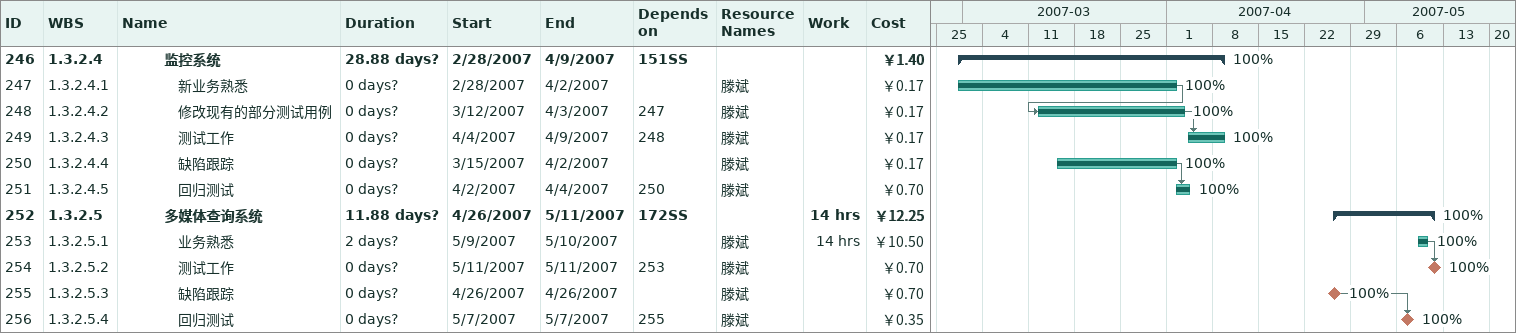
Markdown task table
| ID | WBS | Task | Duration | Start | Finish | Predecessors | Resources | % complete | Work (h) | Cost (￥) |
|---|---|---|---|---|---|---|---|---|---|---|
| 246 | 1.3.2.4 | **监控系统** | 28.88d? | 2007-02-28 | 2007-04-09 | 151SS |  | 100 |  | 1.40 |
| 247 | 1.3.2.4.1 | 新业务熟悉 | 0d? | 2007-02-28 | 2007-04-02 |  | 滕斌 | 100 |  | 0.17 |
| 248 | 1.3.2.4.2 | 修改现有的部分测试用例 | 0d? | 2007-03-12 | 2007-04-03 | 247 | 滕斌 | 100 |  | 0.17 |
| 249 | 1.3.2.4.3 | 测试工作 | 0d? | 2007-04-04 | 2007-04-09 | 248 | 滕斌 | 100 |  | 0.17 |
| 250 | 1.3.2.4.4 | 缺陷跟踪 | 0d? | 2007-03-15 | 2007-04-02 |  | 滕斌 | 100 |  | 0.17 |
| 251 | 1.3.2.4.5 | 回归测试 | 0d? | 2007-04-02 | 2007-04-04 | 250 | 滕斌 | 100 |  | 0.70 |
| 252 | 1.3.2.5 | **多媒体查询系统** | 11.88d? | 2007-04-26 | 2007-05-11 | 172SS |  | 100 | 14 | 12.25 |
| 253 | 1.3.2.5.1 | 业务熟悉 | 2d? | 2007-05-09 | 2007-05-10 |  | 滕斌 | 100 | 14 | 10.50 |
| 254 | 1.3.2.5.2 | 测试工作 | 0d? | 2007-05-11 | 2007-05-11 | 253 | 滕斌 | 100 |  | 0.70 |
| 255 | 1.3.2.5.3 | 缺陷跟踪 | 0d? | 2007-04-26 | 2007-04-26 |  | 滕斌 | 100 |  | 0.70 |
| 256 | 1.3.2.5.4 | 回归测试 | 0d? | 2007-05-07 | 2007-05-07 | 255 | 滕斌 | 100 |  | 0.35 |
